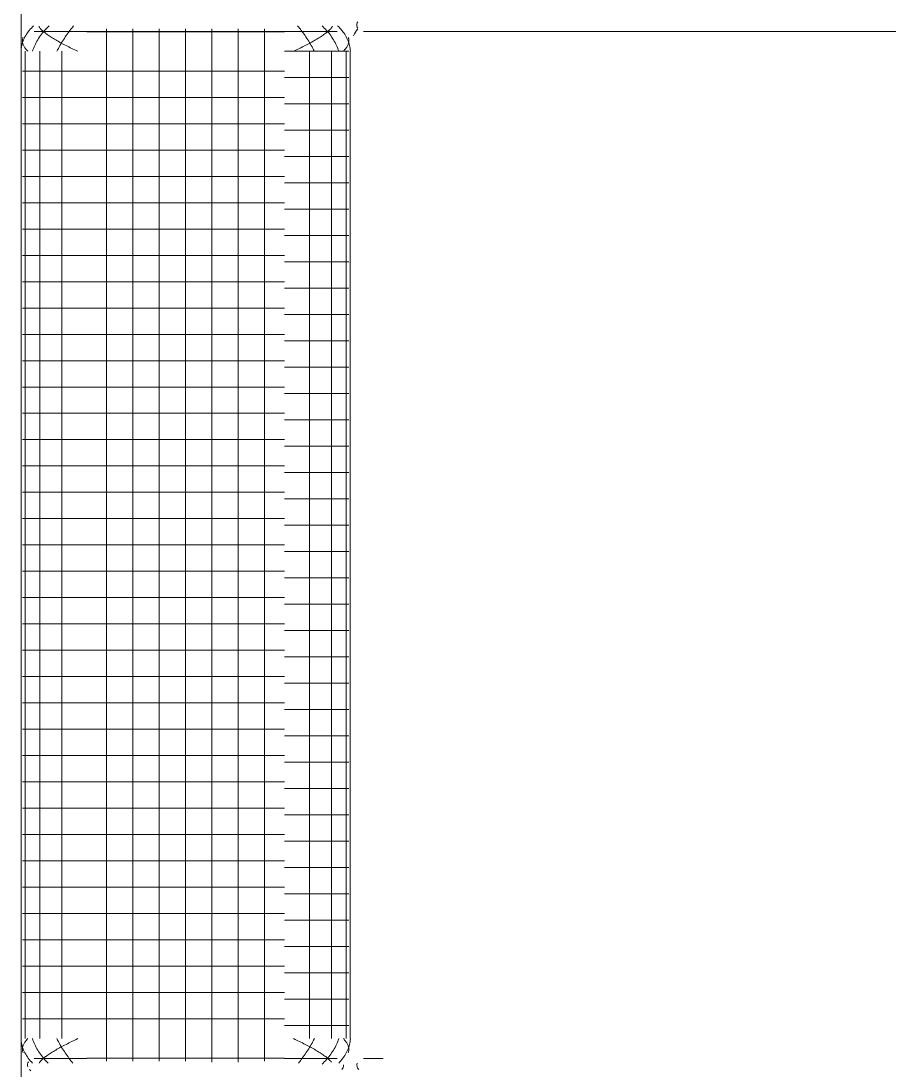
# Model space of a CAD drawing. Header units: millimetres. Extents: x 586.5 to 618.3, y 239.1 to 272.6.
# Drawn here: x 594.072 to 594.731, y 242.511 to 243.308 of the extents above; entities that cross this region are included whole.
import ezdxf

# ---------------------------------------------------------------- set-up
doc = ezdxf.new("R2010")
doc.units = ezdxf.units.MM
doc.header["$LTSCALE"] = 75
doc.layers.add('A Arquitetura LRZ', color=252, linetype='Continuous', lineweight=9)
doc.layers.add('A Mobiliário LRZ', color=253, linetype='Continuous', lineweight=9)

msp = doc.modelspace()

# ---------------------------------------------------------------- linework, layer by layer
at = {"layer": 'A Arquitetura LRZ'}
msp.add_line((594.07154, 240.1799), (594.07154, 249.2604), dxfattribs=at)
at = {"layer": 'A Mobiliário LRZ'}
for p, q in [((594.07575, 243.29832), (594.07641, 243.29931)), ((594.07641, 243.29931), (594.0771, 243.30028)), ((594.0771, 243.30028), (594.07784, 243.30123)), ((594.07784, 243.30123), (594.07861, 243.30215)), ((594.07861, 243.30215), (594.07941, 243.30305)), ((594.07941, 243.30305), (594.08025, 243.30392)), ((594.08025, 243.30392), (594.08112, 243.30476)), ((594.08154, 243.3004), (594.08158, 243.3004)), ((594.08158, 243.3004), (594.08167, 243.3004)), ((594.08167, 243.3004), (594.08183, 243.3004)), ((594.08183, 243.3004), (594.08205, 243.3004)), ((594.08205, 243.3004), (594.08234, 243.3004)), ((594.08234, 243.3004), (594.08269, 243.3004)), ((594.08269, 243.3004), (594.0831, 243.3004)), ((594.0831, 243.3004), (594.08357, 243.3004)), ((594.08357, 243.3004), (594.08411, 243.3004)), ((594.08411, 243.3004), (594.0847, 243.3004)), ((594.0847, 243.3004), (594.08535, 243.3004)), ((594.085, 243.30448), (594.08524, 243.30407)), ((594.08524, 243.30407), (594.08552, 243.30364)), ((594.08535, 243.3004), (594.08606, 243.3004)), ((594.08552, 243.30364), (594.08583, 243.30322)), ((594.08583, 243.30322), (594.08618, 243.30278)), ((594.08606, 243.3004), (594.08683, 243.3004)), ((594.08618, 243.30278), (594.08656, 243.30234)), ((594.08656, 243.30234), (594.08698, 243.30189)), ((594.08683, 243.3004), (594.08765, 243.3004)), ((594.08698, 243.30189), (594.08742, 243.30144)), ((594.08712, 243.29832), (594.08789, 243.29931)), ((594.08742, 243.30144), (594.08791, 243.30098)), ((594.08765, 243.3004), (594.08853, 243.3004)), ((594.08789, 243.29931), (594.08869, 243.30028)), ((594.08791, 243.30098), (594.08842, 243.30051)), ((594.08842, 243.30051), (594.08897, 243.30004)), ((594.08853, 243.3004), (594.08946, 243.3004)), ((594.08869, 243.30028), (594.08951, 243.30123)), ((594.08897, 243.30004), (594.08955, 243.29957)), ((594.08946, 243.3004), (594.09044, 243.3004)), ((594.08951, 243.30123), (594.09035, 243.30215)), ((594.08955, 243.29957), (594.09016, 243.29909)), ((594.09035, 243.30215), (594.0912, 243.30305)), ((594.09044, 243.3004), (594.09147, 243.3004)), ((594.0912, 243.30305), (594.09207, 243.30392)), ((594.09147, 243.3004), (594.09255, 243.3004)), ((594.09207, 243.30392), (594.09296, 243.30476)), ((594.09255, 243.3004), (594.09368, 243.3004)), ((594.09368, 243.3004), (594.09484, 243.3004)), ((594.09484, 243.3004), (594.09606, 243.3004)), ((594.09606, 243.3004), (594.09731, 243.3004)), ((594.09731, 243.3004), (594.0986, 243.3004)), ((594.0986, 243.3004), (594.09993, 243.3004)), ((594.09993, 243.3004), (594.10129, 243.3004)), ((594.10129, 243.3004), (594.10269, 243.3004)), ((594.10269, 243.3004), (594.10412, 243.3004)), ((594.10412, 243.3004), (594.10557, 243.3004)), ((594.10557, 243.3004), (594.10705, 243.3004)), ((594.10657, 243.29832), (594.10728, 243.29931)), ((594.10705, 243.3004), (594.10855, 243.3004)), ((594.10728, 243.29931), (594.10799, 243.30028)), ((594.10799, 243.30028), (594.1087, 243.30123)), ((594.10855, 243.3004), (594.11007, 243.3004)), ((594.1087, 243.30123), (594.10941, 243.30215)), ((594.10941, 243.30215), (594.11011, 243.30305)), ((594.11007, 243.3004), (594.11162, 243.3004)), ((594.11011, 243.30305), (594.11081, 243.30392)), ((594.11081, 243.30392), (594.1115, 243.30476)), ((594.11162, 243.3004), (594.11317, 243.3004)), ((594.11317, 243.3004), (594.11474, 243.3004)), ((594.11474, 243.3004), (594.11633, 243.3004)), ((594.11633, 243.3004), (594.11792, 243.3004)), ((594.11792, 243.3004), (594.11951, 243.3004)), ((594.11951, 243.3004), (594.12111, 243.3004)), ((594.12111, 243.3004), (594.12154, 243.3004)), ((594.12154, 243.3004), (594.27154, 243.3004)), ((594.12154, 243.30028), (594.27154, 243.30028)), ((594.13654, 243.30245), (594.13654, 243.2956)), ((594.15654, 243.30245), (594.15654, 243.2956)), ((594.17654, 243.30245), (594.17654, 243.2956)), ((594.19654, 243.30245), (594.19654, 243.2956)), ((594.21654, 243.30245), (594.21654, 243.2956)), ((594.23654, 243.30245), (594.23654, 243.2956)), ((594.25654, 243.30245), (594.25654, 243.2956)), ((594.27154, 243.3004), (594.27314, 243.3004)), ((594.27314, 243.3004), (594.27474, 243.3004)), ((594.27474, 243.3004), (594.27633, 243.3004)), ((594.27633, 243.3004), (594.27792, 243.3004)), ((594.27792, 243.3004), (594.27949, 243.3004)), ((594.27949, 243.3004), (594.28105, 243.3004)), ((594.28105, 243.3004), (594.2826, 243.3004)), ((594.28158, 243.30476), (594.28227, 243.30392)), ((594.28227, 243.30392), (594.28297, 243.30305)), ((594.2826, 243.3004), (594.28413, 243.3004)), ((594.28297, 243.30305), (594.28368, 243.30215)), ((594.28368, 243.30215), (594.28439, 243.30123)), ((594.28413, 243.3004), (594.28563, 243.3004)), ((594.28439, 243.30123), (594.2851, 243.30028)), ((594.2851, 243.30028), (594.28581, 243.29931)), ((594.28563, 243.3004), (594.28712, 243.3004)), ((594.28581, 243.29931), (594.28652, 243.29832)), ((594.28712, 243.3004), (594.28858, 243.3004)), ((594.28858, 243.3004), (594.29001, 243.3004)), ((594.29001, 243.3004), (594.29142, 243.3004)), ((594.29142, 243.3004), (594.29279, 243.3004)), ((594.29279, 243.3004), (594.29413, 243.3004)), ((594.29413, 243.3004), (594.29543, 243.3004)), ((594.29543, 243.3004), (594.2967, 243.3004)), ((594.2967, 243.3004), (594.29792, 243.3004)), ((594.29792, 243.3004), (594.2991, 243.3004)), ((594.2991, 243.3004), (594.30024, 243.3004)), ((594.30013, 243.30476), (594.30101, 243.30392)), ((594.30024, 243.3004), (594.30133, 243.3004)), ((594.30101, 243.30392), (594.30189, 243.30305)), ((594.30133, 243.3004), (594.30237, 243.3004)), ((594.30189, 243.30305), (594.30274, 243.30215)), ((594.30237, 243.3004), (594.30337, 243.3004)), ((594.30274, 243.30215), (594.30358, 243.30123)), ((594.30354, 243.29957), (594.30293, 243.29909)), ((594.30337, 243.3004), (594.30431, 243.3004)), ((594.30412, 243.30004), (594.30354, 243.29957)), ((594.30358, 243.30123), (594.3044, 243.30028)), ((594.30467, 243.30051), (594.30412, 243.30004)), ((594.30431, 243.3004), (594.3052, 243.3004)), ((594.3044, 243.30028), (594.30519, 243.29931)), ((594.30518, 243.30098), (594.30467, 243.30051)), ((594.30566, 243.30144), (594.30518, 243.30098)), ((594.30519, 243.29931), (594.30597, 243.29832)), ((594.3052, 243.3004), (594.30604, 243.3004)), ((594.30611, 243.30189), (594.30566, 243.30144)), ((594.30604, 243.3004), (594.30682, 243.3004)), ((594.30652, 243.30234), (594.30611, 243.30189)), ((594.30691, 243.30278), (594.30652, 243.30234)), ((594.30682, 243.3004), (594.30755, 243.3004)), ((594.30725, 243.30322), (594.30691, 243.30278)), ((594.30757, 243.30364), (594.30725, 243.30322)), ((594.30755, 243.3004), (594.30822, 243.3004)), ((594.30784, 243.30407), (594.30757, 243.30364)), ((594.30809, 243.30448), (594.30784, 243.30407)), ((594.30822, 243.3004), (594.30883, 243.3004)), ((594.30883, 243.3004), (594.30937, 243.3004)), ((594.30937, 243.3004), (594.30986, 243.3004)), ((594.30986, 243.3004), (594.31029, 243.3004)), ((594.31029, 243.3004), (594.31066, 243.3004)), ((594.31066, 243.3004), (594.31096, 243.3004)), ((594.31096, 243.3004), (594.3112, 243.3004)), ((594.3112, 243.3004), (594.31138, 243.3004)), ((594.31138, 243.3004), (594.31149, 243.3004)), ((594.31149, 243.3004), (594.31154, 243.3004)), ((594.31154, 243.3004), (594.31154, 243.3004)), ((594.31197, 243.30476), (594.31284, 243.30392)), ((594.31284, 243.30392), (594.31367, 243.30305)), ((594.31367, 243.30305), (594.31448, 243.30215)), ((594.31448, 243.30215), (594.31525, 243.30123)), ((594.31525, 243.30123), (594.31598, 243.30028)), ((594.31598, 243.30028), (594.31668, 243.29931)), ((594.31668, 243.29931), (594.31734, 243.29832)), ((594.33156, 243.3004), (594.33159, 243.3004)), ((594.33159, 243.3004), (594.33165, 243.3004)), ((594.33165, 243.3004), (594.33174, 243.3004)), ((594.33174, 243.3004), (594.33184, 243.3004)), ((594.33184, 243.3004), (594.33197, 243.3004)), ((594.33197, 243.3004), (594.33213, 243.3004)), ((594.33213, 243.3004), (594.3323, 243.3004)), ((594.3323, 243.3004), (594.3325, 243.3004)), ((594.3325, 243.3004), (594.33273, 243.3004)), ((594.33273, 243.3004), (594.33297, 243.3004)), ((594.33297, 243.3004), (594.33324, 243.3004)), ((594.33324, 243.3004), (594.33353, 243.3004)), ((594.33353, 243.3004), (594.33383, 243.3004)), ((594.33383, 243.3004), (594.33416, 243.3004)), ((594.33416, 243.3004), (594.33451, 243.3004)), ((594.33451, 243.3004), (594.33488, 243.3004)), ((594.33488, 243.3004), (594.33527, 243.3004)), ((594.33527, 243.3004), (594.33567, 243.3004)), ((594.33567, 243.3004), (594.33609, 243.3004)), ((594.33609, 243.3004), (594.33653, 243.3004)), ((594.33653, 243.3004), (594.33699, 243.3004)), ((594.33699, 243.3004), (594.33746, 243.3004)), ((594.33746, 243.3004), (594.33794, 243.3004)), ((594.33794, 243.3004), (594.33844, 243.3004)), ((594.33844, 243.3004), (594.33895, 243.3004)), ((594.33895, 243.3004), (594.33947, 243.3004)), ((594.33947, 243.3004), (594.34001, 243.3004)), ((594.34001, 243.3004), (594.34055, 243.3004)), ((594.34055, 243.3004), (594.34111, 243.3004)), ((594.34111, 243.3004), (594.34167, 243.3004)), ((594.34167, 243.3004), (594.34224, 243.3004)), ((594.34224, 243.3004), (594.34282, 243.3004)), ((594.34282, 243.3004), (594.3434, 243.3004)), ((594.3434, 243.3004), (594.34399, 243.3004)), ((594.34399, 243.3004), (594.34459, 243.3004)), ((594.34459, 243.3004), (594.34518, 243.3004)), ((594.34518, 243.3004), (594.34578, 243.3004)), ((594.34578, 243.3004), (594.34638, 243.3004)), ((594.34638, 243.3004), (594.34654, 243.3004)), ((594.34654, 243.3004), (594.94154, 243.3004)), ((594.07236, 243.29095), (594.07271, 243.29204)), ((594.07264, 243.29424), (594.07261, 243.29374)), ((594.07261, 243.29374), (594.07262, 243.29323)), ((594.07262, 243.29323), (594.07266, 243.29272)), ((594.0727, 243.29475), (594.07264, 243.29424)), ((594.07266, 243.29272), (594.07274, 243.29221)), ((594.07279, 243.29524), (594.0727, 243.29475)), ((594.07271, 243.29204), (594.0731, 243.29312)), ((594.07274, 243.29221), (594.07285, 243.29169)), ((594.07292, 243.29574), (594.07279, 243.29524)), ((594.07285, 243.29169), (594.07299, 243.29118)), ((594.07308, 243.29623), (594.07292, 243.29574)), ((594.0731, 243.29312), (594.07354, 243.29419)), ((594.07354, 243.29419), (594.07403, 243.29525)), ((594.07403, 243.29525), (594.07456, 243.29629)), ((594.07456, 243.29629), (594.07513, 243.29732)), ((594.07513, 243.29732), (594.07575, 243.29832)), ((594.08248, 243.29095), (594.08305, 243.29204)), ((594.08305, 243.29204), (594.08365, 243.29312)), ((594.08365, 243.29312), (594.08428, 243.29419)), ((594.08428, 243.29419), (594.08495, 243.29525)), ((594.08495, 243.29525), (594.08564, 243.29629)), ((594.08564, 243.29629), (594.08637, 243.29732)), ((594.08637, 243.29732), (594.08712, 243.29832)), ((594.09016, 243.29909), (594.0908, 243.2986)), ((594.0908, 243.2986), (594.09147, 243.29811)), ((594.09147, 243.29811), (594.09217, 243.29762)), ((594.09217, 243.29762), (594.0929, 243.29712)), ((594.0929, 243.29712), (594.09366, 243.29662)), ((594.09366, 243.29662), (594.09445, 243.29611)), ((594.09445, 243.29611), (594.09527, 243.2956)), ((594.09527, 243.2956), (594.09611, 243.29508)), ((594.09611, 243.29508), (594.09697, 243.29456)), ((594.09697, 243.29456), (594.09787, 243.29404)), ((594.09787, 243.29404), (594.09878, 243.29352)), ((594.09878, 243.29352), (594.09972, 243.29299)), ((594.09972, 243.29299), (594.10068, 243.29246)), ((594.10068, 243.29246), (594.10165, 243.29193)), ((594.10165, 243.29193), (594.10265, 243.29139)), ((594.10177, 243.29095), (594.10242, 243.29204)), ((594.10242, 243.29204), (594.10309, 243.29312)), ((594.10265, 243.29139), (594.10367, 243.29085)), ((594.10309, 243.29312), (594.10377, 243.29419)), ((594.10377, 243.29419), (594.10446, 243.29525)), ((594.10446, 243.29525), (594.10516, 243.29629)), ((594.10516, 243.29629), (594.10586, 243.29732)), ((594.10586, 243.29732), (594.10657, 243.29832)), ((594.13654, 243.2956), (594.13654, 243.2854)), ((594.15654, 243.2956), (594.15654, 243.2854)), ((594.17654, 243.2956), (594.17654, 243.2854)), ((594.19654, 243.2956), (594.19654, 243.2854)), ((594.21654, 243.2956), (594.21654, 243.2854)), ((594.23654, 243.2956), (594.23654, 243.2854)), ((594.25654, 243.2956), (594.25654, 243.2854)), ((594.28652, 243.29832), (594.28723, 243.29732)), ((594.28723, 243.29732), (594.28793, 243.29629)), ((594.28793, 243.29629), (594.28863, 243.29525)), ((594.28863, 243.29525), (594.28932, 243.29419)), ((594.28932, 243.29419), (594.29, 243.29312)), ((594.29043, 243.29139), (594.28942, 243.29085)), ((594.29, 243.29312), (594.29066, 243.29204)), ((594.29143, 243.29193), (594.29043, 243.29139)), ((594.29066, 243.29204), (594.29132, 243.29095)), ((594.29241, 243.29246), (594.29143, 243.29193)), ((594.29337, 243.29299), (594.29241, 243.29246)), ((594.29431, 243.29352), (594.29337, 243.29299)), ((594.29522, 243.29404), (594.29431, 243.29352)), ((594.29611, 243.29456), (594.29522, 243.29404)), ((594.29698, 243.29508), (594.29611, 243.29456)), ((594.29782, 243.2956), (594.29698, 243.29508)), ((594.29863, 243.29611), (594.29782, 243.2956)), ((594.29942, 243.29662), (594.29863, 243.29611)), ((594.30018, 243.29712), (594.29942, 243.29662)), ((594.30091, 243.29762), (594.30018, 243.29712)), ((594.30162, 243.29811), (594.30091, 243.29762)), ((594.30229, 243.2986), (594.30162, 243.29811)), ((594.30293, 243.29909), (594.30229, 243.2986)), ((594.30597, 243.29832), (594.30672, 243.29732)), ((594.30672, 243.29732), (594.30744, 243.29629)), ((594.30744, 243.29629), (594.30814, 243.29525)), ((594.30814, 243.29525), (594.3088, 243.29419)), ((594.3088, 243.29419), (594.30944, 243.29312)), ((594.30944, 243.29312), (594.31004, 243.29204)), ((594.31004, 243.29204), (594.31061, 243.29095)), ((594.31734, 243.29832), (594.31795, 243.29732)), ((594.31795, 243.29732), (594.31853, 243.29629)), ((594.31853, 243.29629), (594.31906, 243.29525)), ((594.31906, 243.29525), (594.31954, 243.29419)), ((594.31954, 243.29419), (594.31998, 243.29312)), ((594.31998, 243.29312), (594.32038, 243.29204)), ((594.32001, 243.29623), (594.32017, 243.29574)), ((594.32024, 243.29169), (594.3201, 243.29118)), ((594.32017, 243.29574), (594.32029, 243.29524)), ((594.32035, 243.29221), (594.32024, 243.29169)), ((594.32029, 243.29524), (594.32039, 243.29475)), ((594.32042, 243.29272), (594.32035, 243.29221)), ((594.32038, 243.29204), (594.32073, 243.29095)), ((594.32039, 243.29475), (594.32045, 243.29424)), ((594.32047, 243.29323), (594.32042, 243.29272)), ((594.32045, 243.29424), (594.32047, 243.29374)), ((594.32047, 243.29374), (594.32047, 243.29323)), ((594.07161, 243.28763), (594.07181, 243.28874)), ((594.07181, 243.28874), (594.07206, 243.28985)), ((594.07206, 243.28985), (594.07236, 243.29095)), ((594.07299, 243.29118), (594.07316, 243.29066)), ((594.07316, 243.29066), (594.07337, 243.29014)), ((594.07337, 243.29014), (594.07361, 243.28962)), ((594.07361, 243.28962), (594.07389, 243.28909)), ((594.07389, 243.28909), (594.0742, 243.28857)), ((594.0742, 243.28857), (594.07454, 243.28804)), ((594.07454, 243.28804), (594.07491, 243.28752)), ((594.07467, 242.5354), (594.07467, 243.2854)), ((594.07491, 243.28752), (594.07532, 243.28699)), ((594.07532, 243.28699), (594.07575, 243.28646)), ((594.07575, 243.28646), (594.07622, 243.28593)), ((594.07622, 243.28593), (594.07672, 243.2854)), ((594.0802, 243.2854), (594.08058, 243.28652)), ((594.08058, 243.28652), (594.081, 243.28763)), ((594.081, 243.28763), (594.08145, 243.28874)), ((594.08145, 243.28874), (594.08195, 243.28985)), ((594.08195, 243.28985), (594.08248, 243.29095)), ((594.08578, 242.5354), (594.08578, 243.2854)), ((594.09875, 243.2854), (594.09931, 243.28652)), ((594.09931, 243.28652), (594.0999, 243.28763)), ((594.0999, 243.28763), (594.10051, 243.28874)), ((594.10051, 243.28874), (594.10113, 243.28985)), ((594.10113, 243.28985), (594.10177, 243.29095)), ((594.10253, 242.5354), (594.10253, 243.2854)), ((594.10367, 243.29085), (594.1047, 243.29031)), ((594.1047, 243.29031), (594.10575, 243.28977)), ((594.10575, 243.28977), (594.10682, 243.28923)), ((594.10682, 243.28923), (594.1079, 243.28869)), ((594.1079, 243.28869), (594.10899, 243.28814)), ((594.10899, 243.28814), (594.11009, 243.28759)), ((594.11009, 243.28759), (594.1112, 243.28705)), ((594.1112, 243.28705), (594.11233, 243.2865)), ((594.11233, 243.2865), (594.11346, 243.28595)), ((594.11346, 243.28595), (594.11459, 243.2854)), ((594.13654, 242.5354), (594.13654, 243.2854)), ((594.15654, 242.5354), (594.15654, 243.2854)), ((594.17654, 242.5354), (594.17654, 243.2854)), ((594.19654, 242.5354), (594.19654, 243.2854)), ((594.21654, 242.5354), (594.21654, 243.2854)), ((594.23654, 242.5354), (594.23654, 243.2854)), ((594.25654, 242.5354), (594.25654, 243.2854)), ((594.28464, 243.2854), (594.27154, 243.2854)), ((594.27963, 243.28595), (594.2785, 243.2854)), ((594.28076, 243.2865), (594.27963, 243.28595)), ((594.28188, 243.28705), (594.28076, 243.2865)), ((594.283, 243.28759), (594.28188, 243.28705)), ((594.2841, 243.28814), (594.283, 243.28759)), ((594.28519, 243.28869), (594.2841, 243.28814)), ((594.29683, 243.2854), (594.28464, 243.2854)), ((594.28627, 243.28923), (594.28519, 243.28869)), ((594.28733, 243.28977), (594.28627, 243.28923)), ((594.28838, 243.29031), (594.28733, 243.28977)), ((594.28942, 243.29085), (594.28838, 243.29031)), ((594.29056, 243.2854), (594.29056, 242.5354)), ((594.29132, 243.29095), (594.29196, 243.28985)), ((594.29196, 243.28985), (594.29258, 243.28874)), ((594.29258, 243.28874), (594.29319, 243.28763)), ((594.29319, 243.28763), (594.29377, 243.28652)), ((594.29377, 243.28652), (594.29434, 243.2854)), ((594.30731, 243.2854), (594.29683, 243.2854)), ((594.30731, 243.2854), (594.30731, 242.5354)), ((594.31535, 243.2854), (594.30731, 243.2854)), ((594.31061, 243.29095), (594.31114, 243.28985)), ((594.31114, 243.28985), (594.31163, 243.28874)), ((594.31163, 243.28874), (594.31209, 243.28763)), ((594.31209, 243.28763), (594.31251, 243.28652)), ((594.31251, 243.28652), (594.31289, 243.2854)), ((594.3204, 243.2854), (594.31535, 243.2854)), ((594.31687, 243.28593), (594.31637, 243.2854)), ((594.31733, 243.28646), (594.31687, 243.28593)), ((594.31777, 243.28699), (594.31733, 243.28646)), ((594.31818, 243.28752), (594.31777, 243.28699)), ((594.31855, 243.28804), (594.31818, 243.28752)), ((594.31842, 243.2854), (594.31842, 242.5354)), ((594.31889, 243.28857), (594.31855, 243.28804)), ((594.3192, 243.28909), (594.31889, 243.28857)), ((594.31947, 243.28962), (594.3192, 243.28909)), ((594.31972, 243.29014), (594.31947, 243.28962)), ((594.31992, 243.29066), (594.31972, 243.29014)), ((594.3201, 243.29118), (594.31992, 243.29066)), ((594.32073, 243.29095), (594.32103, 243.28985)), ((594.32103, 243.28985), (594.32128, 243.28874)), ((594.32128, 243.28874), (594.32148, 243.28763)), ((594.32148, 243.28763), (594.32163, 243.28652)), ((594.32154, 242.5354), (594.32154, 243.2854)), ((594.32163, 243.28652), (594.32173, 243.2854)), ((594.07268, 243.2704), (594.07774, 243.2704)), ((594.07774, 243.2704), (594.08578, 243.2704)), ((594.08578, 243.2704), (594.09625, 243.2704)), ((594.09625, 243.2704), (594.10845, 243.2704)), ((594.10845, 243.2704), (594.12154, 243.2704)), ((594.12154, 243.2704), (594.27154, 243.2704)), ((594.28464, 243.2654), (594.27154, 243.2654)), ((594.29683, 243.2654), (594.28464, 243.2654)), ((594.30731, 243.2654), (594.29683, 243.2654)), ((594.31535, 243.2654), (594.30731, 243.2654)), ((594.3204, 243.2654), (594.31535, 243.2654)), ((594.07268, 243.2504), (594.07774, 243.2504)), ((594.07774, 243.2504), (594.08578, 243.2504)), ((594.08578, 243.2504), (594.09625, 243.2504)), ((594.09625, 243.2504), (594.10845, 243.2504)), ((594.10845, 243.2504), (594.12154, 243.2504)), ((594.12154, 243.2504), (594.27154, 243.2504)), ((594.28464, 243.2454), (594.27154, 243.2454)), ((594.29683, 243.2454), (594.28464, 243.2454)), ((594.30731, 243.2454), (594.29683, 243.2454)), ((594.31535, 243.2454), (594.30731, 243.2454)), ((594.3204, 243.2454), (594.31535, 243.2454)), ((594.07268, 243.2304), (594.07774, 243.2304)), ((594.07774, 243.2304), (594.08578, 243.2304)), ((594.08578, 243.2304), (594.09625, 243.2304)), ((594.09625, 243.2304), (594.10845, 243.2304)), ((594.10845, 243.2304), (594.12154, 243.2304)), ((594.12154, 243.2304), (594.27154, 243.2304)), ((594.28464, 243.2254), (594.27154, 243.2254)), ((594.29683, 243.2254), (594.28464, 243.2254)), ((594.30731, 243.2254), (594.29683, 243.2254)), ((594.31535, 243.2254), (594.30731, 243.2254)), ((594.3204, 243.2254), (594.31535, 243.2254)), ((594.07268, 243.2104), (594.07774, 243.2104)), ((594.07774, 243.2104), (594.08578, 243.2104)), ((594.08578, 243.2104), (594.09625, 243.2104)), ((594.09625, 243.2104), (594.10845, 243.2104)), ((594.10845, 243.2104), (594.12154, 243.2104)), ((594.12154, 243.2104), (594.27154, 243.2104)), ((594.28464, 243.2054), (594.27154, 243.2054)), ((594.29683, 243.2054), (594.28464, 243.2054)), ((594.30731, 243.2054), (594.29683, 243.2054)), ((594.31535, 243.2054), (594.30731, 243.2054)), ((594.3204, 243.2054), (594.31535, 243.2054)), ((594.07268, 243.1904), (594.07774, 243.1904)), ((594.07774, 243.1904), (594.08578, 243.1904)), ((594.08578, 243.1904), (594.09625, 243.1904)), ((594.09625, 243.1904), (594.10845, 243.1904)), ((594.10845, 243.1904), (594.12154, 243.1904)), ((594.12154, 243.1904), (594.27154, 243.1904)), ((594.28464, 243.1854), (594.27154, 243.1854)), ((594.29683, 243.1854), (594.28464, 243.1854)), ((594.30731, 243.1854), (594.29683, 243.1854)), ((594.31535, 243.1854), (594.30731, 243.1854)), ((594.3204, 243.1854), (594.31535, 243.1854)), ((594.07268, 243.1704), (594.07774, 243.1704)), ((594.07774, 243.1704), (594.08578, 243.1704)), ((594.08578, 243.1704), (594.09625, 243.1704)), ((594.09625, 243.1704), (594.10845, 243.1704)), ((594.10845, 243.1704), (594.12154, 243.1704)), ((594.12154, 243.1704), (594.27154, 243.1704)), ((594.28464, 243.1654), (594.27154, 243.1654)), ((594.29683, 243.1654), (594.28464, 243.1654)), ((594.30731, 243.1654), (594.29683, 243.1654)), ((594.31535, 243.1654), (594.30731, 243.1654)), ((594.3204, 243.1654), (594.31535, 243.1654)), ((594.07268, 243.1504), (594.07774, 243.1504)), ((594.07774, 243.1504), (594.08578, 243.1504)), ((594.08578, 243.1504), (594.09625, 243.1504)), ((594.09625, 243.1504), (594.10845, 243.1504)), ((594.10845, 243.1504), (594.12154, 243.1504)), ((594.12154, 243.1504), (594.27154, 243.1504)), ((594.28464, 243.1454), (594.27154, 243.1454)), ((594.29683, 243.1454), (594.28464, 243.1454)), ((594.30731, 243.1454), (594.29683, 243.1454)), ((594.31535, 243.1454), (594.30731, 243.1454)), ((594.3204, 243.1454), (594.31535, 243.1454)), ((594.07268, 243.1304), (594.07774, 243.1304)), ((594.07774, 243.1304), (594.08578, 243.1304)), ((594.08578, 243.1304), (594.09625, 243.1304)), ((594.09625, 243.1304), (594.10845, 243.1304)), ((594.10845, 243.1304), (594.12154, 243.1304)), ((594.12154, 243.1304), (594.27154, 243.1304)), ((594.28464, 243.1254), (594.27154, 243.1254)), ((594.29683, 243.1254), (594.28464, 243.1254)), ((594.30731, 243.1254), (594.29683, 243.1254)), ((594.31535, 243.1254), (594.30731, 243.1254)), ((594.3204, 243.1254), (594.31535, 243.1254)), ((594.07268, 243.1104), (594.07774, 243.1104)), ((594.07774, 243.1104), (594.08578, 243.1104)), ((594.08578, 243.1104), (594.09625, 243.1104)), ((594.09625, 243.1104), (594.10845, 243.1104)), ((594.10845, 243.1104), (594.12154, 243.1104)), ((594.12154, 243.1104), (594.27154, 243.1104)), ((594.28464, 243.1054), (594.27154, 243.1054)), ((594.29683, 243.1054), (594.28464, 243.1054)), ((594.30731, 243.1054), (594.29683, 243.1054)), ((594.31535, 243.1054), (594.30731, 243.1054)), ((594.3204, 243.1054), (594.31535, 243.1054)), ((594.07268, 243.0904), (594.07774, 243.0904)), ((594.07774, 243.0904), (594.08578, 243.0904)), ((594.08578, 243.0904), (594.09625, 243.0904)), ((594.09625, 243.0904), (594.10845, 243.0904)), ((594.10845, 243.0904), (594.12154, 243.0904)), ((594.12154, 243.0904), (594.27154, 243.0904)), ((594.28464, 243.0854), (594.27154, 243.0854)), ((594.29683, 243.0854), (594.28464, 243.0854)), ((594.30731, 243.0854), (594.29683, 243.0854)), ((594.31535, 243.0854), (594.30731, 243.0854)), ((594.3204, 243.0854), (594.31535, 243.0854)), ((594.07268, 243.0704), (594.07774, 243.0704)), ((594.07774, 243.0704), (594.08578, 243.0704)), ((594.08578, 243.0704), (594.09625, 243.0704)), ((594.09625, 243.0704), (594.10845, 243.0704)), ((594.10845, 243.0704), (594.12154, 243.0704)), ((594.12154, 243.0704), (594.27154, 243.0704)), ((594.28464, 243.0654), (594.27154, 243.0654)), ((594.29683, 243.0654), (594.28464, 243.0654)), ((594.30731, 243.0654), (594.29683, 243.0654)), ((594.31535, 243.0654), (594.30731, 243.0654)), ((594.3204, 243.0654), (594.31535, 243.0654)), ((594.07268, 243.0504), (594.07774, 243.0504)), ((594.07774, 243.0504), (594.08578, 243.0504)), ((594.08578, 243.0504), (594.09625, 243.0504)), ((594.09625, 243.0504), (594.10845, 243.0504)), ((594.10845, 243.0504), (594.12154, 243.0504)), ((594.12154, 243.0504), (594.27154, 243.0504)), ((594.28464, 243.0454), (594.27154, 243.0454)), ((594.29683, 243.0454), (594.28464, 243.0454)), ((594.30731, 243.0454), (594.29683, 243.0454)), ((594.31535, 243.0454), (594.30731, 243.0454)), ((594.3204, 243.0454), (594.31535, 243.0454)), ((594.07268, 243.0304), (594.07774, 243.0304)), ((594.07774, 243.0304), (594.08578, 243.0304)), ((594.08578, 243.0304), (594.09625, 243.0304)), ((594.09625, 243.0304), (594.10845, 243.0304)), ((594.10845, 243.0304), (594.12154, 243.0304)), ((594.12154, 243.0304), (594.27154, 243.0304)), ((594.28464, 243.0254), (594.27154, 243.0254)), ((594.29683, 243.0254), (594.28464, 243.0254)), ((594.30731, 243.0254), (594.29683, 243.0254)), ((594.31535, 243.0254), (594.30731, 243.0254)), ((594.3204, 243.0254), (594.31535, 243.0254)), ((594.07268, 243.0104), (594.07774, 243.0104)), ((594.07774, 243.0104), (594.08578, 243.0104)), ((594.08578, 243.0104), (594.09625, 243.0104)), ((594.09625, 243.0104), (594.10845, 243.0104)), ((594.10845, 243.0104), (594.12154, 243.0104)), ((594.12154, 243.0104), (594.27154, 243.0104)), ((594.28464, 243.0054), (594.27154, 243.0054)), ((594.29683, 243.0054), (594.28464, 243.0054)), ((594.30731, 243.0054), (594.29683, 243.0054)), ((594.31535, 243.0054), (594.30731, 243.0054)), ((594.3204, 243.0054), (594.31535, 243.0054)), ((594.07268, 242.9904), (594.07774, 242.9904)), ((594.07774, 242.9904), (594.08578, 242.9904)), ((594.08578, 242.9904), (594.09625, 242.9904)), ((594.09625, 242.9904), (594.10845, 242.9904)), ((594.10845, 242.9904), (594.12154, 242.9904)), ((594.12154, 242.9904), (594.27154, 242.9904)), ((594.28464, 242.9854), (594.27154, 242.9854)), ((594.29683, 242.9854), (594.28464, 242.9854)), ((594.30731, 242.9854), (594.29683, 242.9854)), ((594.31535, 242.9854), (594.30731, 242.9854)), ((594.3204, 242.9854), (594.31535, 242.9854)), ((594.07268, 242.9704), (594.07774, 242.9704)), ((594.07774, 242.9704), (594.08578, 242.9704)), ((594.08578, 242.9704), (594.09625, 242.9704)), ((594.09625, 242.9704), (594.10845, 242.9704)), ((594.10845, 242.9704), (594.12154, 242.9704)), ((594.12154, 242.9704), (594.27154, 242.9704)), ((594.28464, 242.9654), (594.27154, 242.9654)), ((594.29683, 242.9654), (594.28464, 242.9654)), ((594.30731, 242.9654), (594.29683, 242.9654)), ((594.31535, 242.9654), (594.30731, 242.9654)), ((594.3204, 242.9654), (594.31535, 242.9654)), ((594.07268, 242.9504), (594.07774, 242.9504)), ((594.07774, 242.9504), (594.08578, 242.9504)), ((594.08578, 242.9504), (594.09625, 242.9504)), ((594.09625, 242.9504), (594.10845, 242.9504)), ((594.10845, 242.9504), (594.12154, 242.9504)), ((594.12154, 242.9504), (594.27154, 242.9504)), ((594.28464, 242.9454), (594.27154, 242.9454)), ((594.29683, 242.9454), (594.28464, 242.9454)), ((594.30731, 242.9454), (594.29683, 242.9454)), ((594.31535, 242.9454), (594.30731, 242.9454)), ((594.3204, 242.9454), (594.31535, 242.9454)), ((594.07268, 242.9304), (594.07774, 242.9304)), ((594.07774, 242.9304), (594.08578, 242.9304)), ((594.08578, 242.9304), (594.09625, 242.9304)), ((594.09625, 242.9304), (594.10845, 242.9304)), ((594.10845, 242.9304), (594.12154, 242.9304)), ((594.12154, 242.9304), (594.27154, 242.9304)), ((594.28464, 242.9254), (594.27154, 242.9254)), ((594.29683, 242.9254), (594.28464, 242.9254)), ((594.30731, 242.9254), (594.29683, 242.9254)), ((594.31535, 242.9254), (594.30731, 242.9254)), ((594.3204, 242.9254), (594.31535, 242.9254)), ((594.07268, 242.9104), (594.07774, 242.9104)), ((594.07774, 242.9104), (594.08578, 242.9104)), ((594.08578, 242.9104), (594.09625, 242.9104)), ((594.09625, 242.9104), (594.10845, 242.9104)), ((594.10845, 242.9104), (594.12154, 242.9104)), ((594.12154, 242.9104), (594.27154, 242.9104)), ((594.28464, 242.9054), (594.27154, 242.9054)), ((594.29683, 242.9054), (594.28464, 242.9054)), ((594.30731, 242.9054), (594.29683, 242.9054)), ((594.31535, 242.9054), (594.30731, 242.9054)), ((594.3204, 242.9054), (594.31535, 242.9054)), ((594.07268, 242.8904), (594.07774, 242.8904)), ((594.07774, 242.8904), (594.08578, 242.8904)), ((594.08578, 242.8904), (594.09625, 242.8904)), ((594.09625, 242.8904), (594.10845, 242.8904)), ((594.10845, 242.8904), (594.12154, 242.8904)), ((594.12154, 242.8904), (594.27154, 242.8904)), ((594.28464, 242.8854), (594.27154, 242.8854)), ((594.29683, 242.8854), (594.28464, 242.8854)), ((594.30731, 242.8854), (594.29683, 242.8854)), ((594.31535, 242.8854), (594.30731, 242.8854)), ((594.3204, 242.8854), (594.31535, 242.8854)), ((594.07268, 242.8704), (594.07774, 242.8704)), ((594.07774, 242.8704), (594.08578, 242.8704)), ((594.08578, 242.8704), (594.09625, 242.8704)), ((594.09625, 242.8704), (594.10845, 242.8704)), ((594.10845, 242.8704), (594.12154, 242.8704)), ((594.12154, 242.8704), (594.27154, 242.8704)), ((594.28464, 242.8654), (594.27154, 242.8654)), ((594.29683, 242.8654), (594.28464, 242.8654)), ((594.30731, 242.8654), (594.29683, 242.8654)), ((594.31535, 242.8654), (594.30731, 242.8654)), ((594.3204, 242.8654), (594.31535, 242.8654)), ((594.07268, 242.8504), (594.07774, 242.8504)), ((594.07774, 242.8504), (594.08578, 242.8504)), ((594.08578, 242.8504), (594.09625, 242.8504)), ((594.09625, 242.8504), (594.10845, 242.8504)), ((594.10845, 242.8504), (594.12154, 242.8504)), ((594.12154, 242.8504), (594.27154, 242.8504)), ((594.28464, 242.8454), (594.27154, 242.8454)), ((594.29683, 242.8454), (594.28464, 242.8454)), ((594.30731, 242.8454), (594.29683, 242.8454)), ((594.31535, 242.8454), (594.30731, 242.8454)), ((594.3204, 242.8454), (594.31535, 242.8454)), ((594.07268, 242.8304), (594.07774, 242.8304)), ((594.07774, 242.8304), (594.08578, 242.8304)), ((594.08578, 242.8304), (594.09625, 242.8304)), ((594.09625, 242.8304), (594.10845, 242.8304)), ((594.10845, 242.8304), (594.12154, 242.8304)), ((594.12154, 242.8304), (594.27154, 242.8304)), ((594.28464, 242.8254), (594.27154, 242.8254)), ((594.29683, 242.8254), (594.28464, 242.8254)), ((594.30731, 242.8254), (594.29683, 242.8254)), ((594.31535, 242.8254), (594.30731, 242.8254)), ((594.3204, 242.8254), (594.31535, 242.8254)), ((594.07268, 242.8104), (594.07774, 242.8104)), ((594.07774, 242.8104), (594.08578, 242.8104)), ((594.08578, 242.8104), (594.09625, 242.8104)), ((594.09625, 242.8104), (594.10845, 242.8104)), ((594.10845, 242.8104), (594.12154, 242.8104)), ((594.12154, 242.8104), (594.27154, 242.8104)), ((594.28464, 242.8054), (594.27154, 242.8054)), ((594.29683, 242.8054), (594.28464, 242.8054)), ((594.30731, 242.8054), (594.29683, 242.8054)), ((594.31535, 242.8054), (594.30731, 242.8054)), ((594.3204, 242.8054), (594.31535, 242.8054)), ((594.07268, 242.7904), (594.07774, 242.7904)), ((594.07774, 242.7904), (594.08578, 242.7904)), ((594.08578, 242.7904), (594.09625, 242.7904)), ((594.09625, 242.7904), (594.10845, 242.7904)), ((594.10845, 242.7904), (594.12154, 242.7904)), ((594.12154, 242.7904), (594.27154, 242.7904)), ((594.28464, 242.7854), (594.27154, 242.7854)), ((594.29683, 242.7854), (594.28464, 242.7854)), ((594.30731, 242.7854), (594.29683, 242.7854)), ((594.31535, 242.7854), (594.30731, 242.7854)), ((594.3204, 242.7854), (594.31535, 242.7854)), ((594.07268, 242.7704), (594.07774, 242.7704)), ((594.07774, 242.7704), (594.08578, 242.7704)), ((594.08578, 242.7704), (594.09625, 242.7704)), ((594.09625, 242.7704), (594.10845, 242.7704)), ((594.10845, 242.7704), (594.12154, 242.7704)), ((594.12154, 242.7704), (594.27154, 242.7704)), ((594.28464, 242.7654), (594.27154, 242.7654)), ((594.29683, 242.7654), (594.28464, 242.7654)), ((594.30731, 242.7654), (594.29683, 242.7654)), ((594.31535, 242.7654), (594.30731, 242.7654)), ((594.3204, 242.7654), (594.31535, 242.7654)), ((594.07268, 242.7504), (594.07774, 242.7504)), ((594.07774, 242.7504), (594.08578, 242.7504)), ((594.08578, 242.7504), (594.09625, 242.7504)), ((594.09625, 242.7504), (594.10845, 242.7504)), ((594.10845, 242.7504), (594.12154, 242.7504)), ((594.12154, 242.7504), (594.27154, 242.7504)), ((594.28464, 242.7454), (594.27154, 242.7454)), ((594.29683, 242.7454), (594.28464, 242.7454)), ((594.30731, 242.7454), (594.29683, 242.7454)), ((594.31535, 242.7454), (594.30731, 242.7454)), ((594.3204, 242.7454), (594.31535, 242.7454)), ((594.07268, 242.7304), (594.07774, 242.7304)), ((594.07774, 242.7304), (594.08578, 242.7304)), ((594.08578, 242.7304), (594.09625, 242.7304)), ((594.09625, 242.7304), (594.10845, 242.7304)), ((594.10845, 242.7304), (594.12154, 242.7304)), ((594.12154, 242.7304), (594.27154, 242.7304)), ((594.28464, 242.7254), (594.27154, 242.7254)), ((594.29683, 242.7254), (594.28464, 242.7254)), ((594.30731, 242.7254), (594.29683, 242.7254)), ((594.31535, 242.7254), (594.30731, 242.7254)), ((594.3204, 242.7254), (594.31535, 242.7254)), ((594.07268, 242.7104), (594.07774, 242.7104)), ((594.07774, 242.7104), (594.08578, 242.7104)), ((594.08578, 242.7104), (594.09625, 242.7104)), ((594.09625, 242.7104), (594.10845, 242.7104)), ((594.10845, 242.7104), (594.12154, 242.7104)), ((594.12154, 242.7104), (594.27154, 242.7104)), ((594.28464, 242.7054), (594.27154, 242.7054)), ((594.29683, 242.7054), (594.28464, 242.7054)), ((594.30731, 242.7054), (594.29683, 242.7054)), ((594.31535, 242.7054), (594.30731, 242.7054)), ((594.3204, 242.7054), (594.31535, 242.7054)), ((594.07268, 242.6904), (594.07774, 242.6904)), ((594.07774, 242.6904), (594.08578, 242.6904)), ((594.08578, 242.6904), (594.09625, 242.6904)), ((594.09625, 242.6904), (594.10845, 242.6904)), ((594.10845, 242.6904), (594.12154, 242.6904)), ((594.12154, 242.6904), (594.27154, 242.6904)), ((594.28464, 242.6854), (594.27154, 242.6854)), ((594.29683, 242.6854), (594.28464, 242.6854)), ((594.30731, 242.6854), (594.29683, 242.6854)), ((594.31535, 242.6854), (594.30731, 242.6854)), ((594.3204, 242.6854), (594.31535, 242.6854)), ((594.07268, 242.6704), (594.07774, 242.6704)), ((594.07774, 242.6704), (594.08578, 242.6704)), ((594.08578, 242.6704), (594.09625, 242.6704)), ((594.09625, 242.6704), (594.10845, 242.6704)), ((594.10845, 242.6704), (594.12154, 242.6704)), ((594.12154, 242.6704), (594.27154, 242.6704)), ((594.28464, 242.6654), (594.27154, 242.6654)), ((594.29683, 242.6654), (594.28464, 242.6654)), ((594.30731, 242.6654), (594.29683, 242.6654)), ((594.31535, 242.6654), (594.30731, 242.6654)), ((594.3204, 242.6654), (594.31535, 242.6654)), ((594.07268, 242.6504), (594.07774, 242.6504)), ((594.07774, 242.6504), (594.08578, 242.6504)), ((594.08578, 242.6504), (594.09625, 242.6504)), ((594.09625, 242.6504), (594.10845, 242.6504)), ((594.10845, 242.6504), (594.12154, 242.6504)), ((594.12154, 242.6504), (594.27154, 242.6504)), ((594.28464, 242.6454), (594.27154, 242.6454)), ((594.29683, 242.6454), (594.28464, 242.6454)), ((594.30731, 242.6454), (594.29683, 242.6454)), ((594.31535, 242.6454), (594.30731, 242.6454)), ((594.3204, 242.6454), (594.31535, 242.6454)), ((594.07268, 242.6304), (594.07774, 242.6304)), ((594.07774, 242.6304), (594.08578, 242.6304)), ((594.08578, 242.6304), (594.09625, 242.6304)), ((594.09625, 242.6304), (594.10845, 242.6304)), ((594.10845, 242.6304), (594.12154, 242.6304)), ((594.12154, 242.6304), (594.27154, 242.6304)), ((594.28464, 242.6254), (594.27154, 242.6254)), ((594.29683, 242.6254), (594.28464, 242.6254)), ((594.30731, 242.6254), (594.29683, 242.6254)), ((594.31535, 242.6254), (594.30731, 242.6254)), ((594.3204, 242.6254), (594.31535, 242.6254)), ((594.07268, 242.6104), (594.07774, 242.6104)), ((594.07774, 242.6104), (594.08578, 242.6104)), ((594.08578, 242.6104), (594.09625, 242.6104)), ((594.09625, 242.6104), (594.10845, 242.6104)), ((594.10845, 242.6104), (594.12154, 242.6104)), ((594.12154, 242.6104), (594.27154, 242.6104)), ((594.28464, 242.6054), (594.27154, 242.6054)), ((594.29683, 242.6054), (594.28464, 242.6054)), ((594.30731, 242.6054), (594.29683, 242.6054)), ((594.31535, 242.6054), (594.30731, 242.6054)), ((594.3204, 242.6054), (594.31535, 242.6054)), ((594.07268, 242.5904), (594.07774, 242.5904)), ((594.07774, 242.5904), (594.08578, 242.5904)), ((594.08578, 242.5904), (594.09625, 242.5904)), ((594.09625, 242.5904), (594.10845, 242.5904)), ((594.10845, 242.5904), (594.12154, 242.5904)), ((594.12154, 242.5904), (594.27154, 242.5904)), ((594.28464, 242.5854), (594.27154, 242.5854)), ((594.29683, 242.5854), (594.28464, 242.5854)), ((594.30731, 242.5854), (594.29683, 242.5854)), ((594.31535, 242.5854), (594.30731, 242.5854)), ((594.3204, 242.5854), (594.31535, 242.5854)), ((594.07268, 242.5704), (594.07774, 242.5704)), ((594.07774, 242.5704), (594.08578, 242.5704)), ((594.08578, 242.5704), (594.09625, 242.5704)), ((594.09625, 242.5704), (594.10845, 242.5704)), ((594.10845, 242.5704), (594.12154, 242.5704)), ((594.12154, 242.5704), (594.27154, 242.5704)), ((594.28464, 242.5654), (594.27154, 242.5654)), ((594.29683, 242.5654), (594.28464, 242.5654)), ((594.30731, 242.5654), (594.29683, 242.5654)), ((594.31535, 242.5654), (594.30731, 242.5654)), ((594.3204, 242.5654), (594.31535, 242.5654)), ((594.07268, 242.5504), (594.07774, 242.5504)), ((594.07774, 242.5504), (594.08578, 242.5504)), ((594.08578, 242.5504), (594.09625, 242.5504)), ((594.09625, 242.5504), (594.10845, 242.5504)), ((594.10845, 242.5504), (594.12154, 242.5504)), ((594.12154, 242.5504), (594.27154, 242.5504)), ((594.28464, 242.5454), (594.27154, 242.5454)), ((594.29683, 242.5454), (594.28464, 242.5454)), ((594.30731, 242.5454), (594.29683, 242.5454)), ((594.31535, 242.5454), (594.30731, 242.5454)), ((594.3204, 242.5454), (594.31535, 242.5454)), ((594.07491, 242.53329), (594.07532, 242.53382)), ((594.07532, 242.53382), (594.07575, 242.53435)), ((594.07575, 242.53435), (594.07622, 242.53488)), ((594.07622, 242.53488), (594.07672, 242.5354)), ((594.08058, 242.53429), (594.0802, 242.5354)), ((594.081, 242.53317), (594.08058, 242.53429)), ((594.09931, 242.53429), (594.09875, 242.5354)), ((594.0999, 242.53317), (594.09931, 242.53429)), ((594.11009, 242.53321), (594.1112, 242.53376)), ((594.1112, 242.53376), (594.11233, 242.53431)), ((594.11233, 242.53431), (594.11346, 242.53486)), ((594.11346, 242.53486), (594.11459, 242.5354)), ((594.13654, 242.52521), (594.13654, 242.5354)), ((594.15654, 242.52521), (594.15654, 242.5354)), ((594.17654, 242.52521), (594.17654, 242.5354)), ((594.19654, 242.52521), (594.19654, 242.5354)), ((594.21654, 242.52521), (594.21654, 242.5354)), ((594.23654, 242.52521), (594.23654, 242.5354)), ((594.25654, 242.52521), (594.25654, 242.5354)), ((594.27963, 242.53486), (594.2785, 242.5354)), ((594.28076, 242.53431), (594.27963, 242.53486)), ((594.28188, 242.53376), (594.28076, 242.53431)), ((594.283, 242.53321), (594.28188, 242.53376)), ((594.29377, 242.53429), (594.29319, 242.53317)), ((594.29434, 242.5354), (594.29377, 242.53429)), ((594.31251, 242.53429), (594.31209, 242.53317)), ((594.31289, 242.5354), (594.31251, 242.53429)), ((594.31687, 242.53488), (594.31637, 242.5354)), ((594.31733, 242.53435), (594.31687, 242.53488)), ((594.31777, 242.53382), (594.31733, 242.53435)), ((594.31818, 242.53329), (594.31777, 242.53382)), ((594.32163, 242.53429), (594.32148, 242.53317)), ((594.32173, 242.5354), (594.32163, 242.53429)), ((594.07181, 242.53206), (594.07161, 242.53317)), ((594.07206, 242.53096), (594.07181, 242.53206)), ((594.07236, 242.52986), (594.07206, 242.53096)), ((594.07271, 242.52877), (594.07236, 242.52986)), ((594.07261, 242.52707), (594.07262, 242.52758)), ((594.07264, 242.52656), (594.07261, 242.52707)), ((594.07262, 242.52758), (594.07266, 242.52809)), ((594.0727, 242.52606), (594.07264, 242.52656)), ((594.07266, 242.52809), (594.07274, 242.5286)), ((594.07279, 242.52556), (594.0727, 242.52606)), ((594.0731, 242.52769), (594.07271, 242.52877)), ((594.07274, 242.5286), (594.07285, 242.52911)), ((594.07292, 242.52507), (594.07279, 242.52556)), ((594.07285, 242.52911), (594.07299, 242.52963)), ((594.07299, 242.52963), (594.07316, 242.53015)), ((594.07354, 242.52662), (594.0731, 242.52769)), ((594.07316, 242.53015), (594.07337, 242.53067)), ((594.07337, 242.53067), (594.07361, 242.53119)), ((594.07403, 242.52556), (594.07354, 242.52662)), ((594.07361, 242.53119), (594.07389, 242.53171)), ((594.07389, 242.53171), (594.0742, 242.53224)), ((594.07456, 242.52452), (594.07403, 242.52556)), ((594.0742, 242.53224), (594.07454, 242.53276)), ((594.07454, 242.53276), (594.07491, 242.53329)), ((594.08145, 242.53206), (594.081, 242.53317)), ((594.08195, 242.53096), (594.08145, 242.53206)), ((594.08248, 242.52986), (594.08195, 242.53096)), ((594.08305, 242.52877), (594.08248, 242.52986)), ((594.08365, 242.52769), (594.08305, 242.52877)), ((594.08428, 242.52662), (594.08365, 242.52769)), ((594.08495, 242.52556), (594.08428, 242.52662)), ((594.08564, 242.52452), (594.08495, 242.52556)), ((594.09527, 242.52521), (594.09611, 242.52572)), ((594.09611, 242.52572), (594.09697, 242.52624)), ((594.09697, 242.52624), (594.09787, 242.52676)), ((594.09787, 242.52676), (594.09878, 242.52729)), ((594.09878, 242.52729), (594.09972, 242.52782)), ((594.09972, 242.52782), (594.10068, 242.52835)), ((594.10051, 242.53206), (594.0999, 242.53317)), ((594.10113, 242.53096), (594.10051, 242.53206)), ((594.10068, 242.52835), (594.10165, 242.52888)), ((594.10177, 242.52986), (594.10113, 242.53096)), ((594.10165, 242.52888), (594.10265, 242.52942)), ((594.10242, 242.52877), (594.10177, 242.52986)), ((594.10309, 242.52769), (594.10242, 242.52877)), ((594.10265, 242.52942), (594.10367, 242.52995)), ((594.10377, 242.52662), (594.10309, 242.52769)), ((594.10367, 242.52995), (594.1047, 242.53049)), ((594.10446, 242.52556), (594.10377, 242.52662)), ((594.10516, 242.52452), (594.10446, 242.52556)), ((594.1047, 242.53049), (594.10575, 242.53103)), ((594.10575, 242.53103), (594.10682, 242.53158)), ((594.10682, 242.53158), (594.1079, 242.53212)), ((594.1079, 242.53212), (594.10899, 242.53267)), ((594.10899, 242.53267), (594.11009, 242.53321)), ((594.2841, 242.53267), (594.283, 242.53321)), ((594.28519, 242.53212), (594.2841, 242.53267)), ((594.28627, 242.53158), (594.28519, 242.53212)), ((594.28733, 242.53103), (594.28627, 242.53158)), ((594.28838, 242.53049), (594.28733, 242.53103)), ((594.28863, 242.52556), (594.28793, 242.52452)), ((594.28942, 242.52995), (594.28838, 242.53049)), ((594.28932, 242.52662), (594.28863, 242.52556)), ((594.29, 242.52769), (594.28932, 242.52662)), ((594.29043, 242.52942), (594.28942, 242.52995)), ((594.29066, 242.52877), (594.29, 242.52769)), ((594.29143, 242.52888), (594.29043, 242.52942)), ((594.29132, 242.52986), (594.29066, 242.52877)), ((594.29196, 242.53096), (594.29132, 242.52986)), ((594.29241, 242.52835), (594.29143, 242.52888)), ((594.29258, 242.53206), (594.29196, 242.53096)), ((594.29337, 242.52782), (594.29241, 242.52835)), ((594.29319, 242.53317), (594.29258, 242.53206)), ((594.29431, 242.52729), (594.29337, 242.52782)), ((594.29522, 242.52676), (594.29431, 242.52729)), ((594.29611, 242.52624), (594.29522, 242.52676)), ((594.29698, 242.52572), (594.29611, 242.52624)), ((594.29782, 242.52521), (594.29698, 242.52572)), ((594.30814, 242.52556), (594.30744, 242.52452)), ((594.3088, 242.52662), (594.30814, 242.52556)), ((594.30944, 242.52769), (594.3088, 242.52662)), ((594.31004, 242.52877), (594.30944, 242.52769)), ((594.31061, 242.52986), (594.31004, 242.52877)), ((594.31114, 242.53096), (594.31061, 242.52986)), ((594.31163, 242.53206), (594.31114, 242.53096)), ((594.31209, 242.53317), (594.31163, 242.53206)), ((594.31855, 242.53276), (594.31818, 242.53329)), ((594.31906, 242.52556), (594.31853, 242.52452)), ((594.31889, 242.53224), (594.31855, 242.53276)), ((594.3192, 242.53171), (594.31889, 242.53224)), ((594.31954, 242.52662), (594.31906, 242.52556)), ((594.31947, 242.53119), (594.3192, 242.53171)), ((594.31972, 242.53067), (594.31947, 242.53119)), ((594.31998, 242.52769), (594.31954, 242.52662)), ((594.31992, 242.53015), (594.31972, 242.53067)), ((594.3201, 242.52963), (594.31992, 242.53015)), ((594.32038, 242.52877), (594.31998, 242.52769)), ((594.32024, 242.52911), (594.3201, 242.52963)), ((594.32017, 242.52507), (594.32029, 242.52556)), ((594.32035, 242.5286), (594.32024, 242.52911)), ((594.32029, 242.52556), (594.32039, 242.52606)), ((594.32042, 242.52809), (594.32035, 242.5286)), ((594.32073, 242.52986), (594.32038, 242.52877)), ((594.32039, 242.52606), (594.32045, 242.52656)), ((594.32047, 242.52758), (594.32042, 242.52809)), ((594.32045, 242.52656), (594.32047, 242.52707)), ((594.32047, 242.52707), (594.32047, 242.52758)), ((594.32103, 242.53096), (594.32073, 242.52986)), ((594.32128, 242.53206), (594.32103, 242.53096)), ((594.32148, 242.53317), (594.32128, 242.53206)), ((594.07308, 242.52458), (594.07292, 242.52507)), ((594.07513, 242.52349), (594.07456, 242.52452)), ((594.07575, 242.52248), (594.07513, 242.52349)), ((594.07641, 242.52149), (594.07575, 242.52248)), ((594.0771, 242.52053), (594.07641, 242.52149)), ((594.07784, 242.51958), (594.0771, 242.52053)), ((594.07861, 242.51866), (594.07784, 242.51958)), ((594.07941, 242.51776), (594.07861, 242.51866)), ((594.08025, 242.51689), (594.07941, 242.51776)), ((594.08155, 242.5204), (594.08154, 242.5204)), ((594.0816, 242.5204), (594.08155, 242.5204)), ((594.08171, 242.5204), (594.0816, 242.5204)), ((594.08189, 242.5204), (594.08171, 242.5204)), ((594.08213, 242.5204), (594.08189, 242.5204)), ((594.08243, 242.5204), (594.08213, 242.5204)), ((594.08279, 242.5204), (594.08243, 242.5204)), ((594.08322, 242.5204), (594.08279, 242.5204)), ((594.08371, 242.5204), (594.08322, 242.5204)), ((594.08426, 242.5204), (594.08371, 242.5204)), ((594.08487, 242.5204), (594.08426, 242.5204)), ((594.08554, 242.5204), (594.08487, 242.5204)), ((594.08552, 242.51716), (594.08583, 242.51759)), ((594.08627, 242.5204), (594.08554, 242.5204)), ((594.08637, 242.52349), (594.08564, 242.52452)), ((594.08583, 242.51759), (594.08618, 242.51803)), ((594.08618, 242.51803), (594.08656, 242.51847)), ((594.08705, 242.5204), (594.08627, 242.5204)), ((594.08712, 242.52248), (594.08637, 242.52349)), ((594.08656, 242.51847), (594.08698, 242.51892)), ((594.08698, 242.51892), (594.08742, 242.51937)), ((594.08788, 242.5204), (594.08705, 242.5204)), ((594.08789, 242.52149), (594.08712, 242.52248)), ((594.08742, 242.51937), (594.08791, 242.51983)), ((594.08878, 242.5204), (594.08788, 242.5204)), ((594.08869, 242.52053), (594.08789, 242.52149)), ((594.08791, 242.51983), (594.08842, 242.52029)), ((594.08842, 242.52029), (594.08897, 242.52076)), ((594.08951, 242.51958), (594.08869, 242.52053)), ((594.08972, 242.5204), (594.08878, 242.5204)), ((594.08897, 242.52076), (594.08955, 242.52124)), ((594.09035, 242.51866), (594.08951, 242.51958)), ((594.08955, 242.52124), (594.09016, 242.52172)), ((594.09071, 242.5204), (594.08972, 242.5204)), ((594.09016, 242.52172), (594.0908, 242.5222)), ((594.0912, 242.51776), (594.09035, 242.51866)), ((594.09176, 242.5204), (594.09071, 242.5204)), ((594.0908, 242.5222), (594.09147, 242.52269)), ((594.09207, 242.51689), (594.0912, 242.51776)), ((594.09147, 242.52269), (594.09217, 242.52319)), ((594.09285, 242.5204), (594.09176, 242.5204)), ((594.09217, 242.52319), (594.0929, 242.52369)), ((594.09399, 242.5204), (594.09285, 242.5204)), ((594.0929, 242.52369), (594.09366, 242.52419)), ((594.09366, 242.52419), (594.09445, 242.5247)), ((594.09517, 242.5204), (594.09399, 242.5204)), ((594.09445, 242.5247), (594.09527, 242.52521)), ((594.09639, 242.5204), (594.09517, 242.5204)), ((594.09766, 242.5204), (594.09639, 242.5204)), ((594.09896, 242.5204), (594.09766, 242.5204)), ((594.1003, 242.5204), (594.09896, 242.5204)), ((594.10167, 242.5204), (594.1003, 242.5204)), ((594.10307, 242.5204), (594.10167, 242.5204)), ((594.10451, 242.5204), (594.10307, 242.5204)), ((594.10597, 242.5204), (594.10451, 242.5204)), ((594.10586, 242.52349), (594.10516, 242.52452)), ((594.10657, 242.52248), (594.10586, 242.52349)), ((594.10745, 242.5204), (594.10597, 242.5204)), ((594.10728, 242.52149), (594.10657, 242.52248)), ((594.10799, 242.52053), (594.10728, 242.52149)), ((594.10896, 242.5204), (594.10745, 242.5204)), ((594.1087, 242.51958), (594.10799, 242.52053)), ((594.10941, 242.51866), (594.1087, 242.51958)), ((594.11049, 242.5204), (594.10896, 242.5204)), ((594.11011, 242.51776), (594.10941, 242.51866)), ((594.11081, 242.51689), (594.11017, 242.51769)), ((594.11204, 242.5204), (594.11049, 242.5204)), ((594.1136, 242.5204), (594.11204, 242.5204)), ((594.11517, 242.5204), (594.1136, 242.5204)), ((594.11675, 242.5204), (594.11517, 242.5204)), ((594.11835, 242.5204), (594.11675, 242.5204)), ((594.11994, 242.5204), (594.11835, 242.5204)), ((594.12154, 242.5204), (594.11994, 242.5204)), ((594.27154, 242.52053), (594.12154, 242.52053)), ((594.13654, 242.51835), (594.13654, 242.52521)), ((594.15654, 242.51835), (594.15654, 242.52521)), ((594.17654, 242.51835), (594.17654, 242.52521)), ((594.19654, 242.51835), (594.19654, 242.52521)), ((594.21654, 242.51746), (594.21654, 242.52521)), ((594.23654, 242.51762), (594.23654, 242.52521)), ((594.25654, 242.51835), (594.25654, 242.52521)), ((594.27198, 242.5204), (594.27154, 242.5204)), ((594.27357, 242.5204), (594.27198, 242.5204)), ((594.27517, 242.5204), (594.27357, 242.5204)), ((594.27676, 242.5204), (594.27517, 242.5204)), ((594.27834, 242.5204), (594.27676, 242.5204)), ((594.27991, 242.5204), (594.27834, 242.5204)), ((594.28147, 242.5204), (594.27991, 242.5204)), ((594.28301, 242.5204), (594.28147, 242.5204)), ((594.28297, 242.51776), (594.28227, 242.51689)), ((594.28368, 242.51866), (594.28297, 242.51776)), ((594.28454, 242.5204), (594.28301, 242.5204)), ((594.28439, 242.51958), (594.28368, 242.51866)), ((594.2851, 242.52053), (594.28439, 242.51958)), ((594.28604, 242.5204), (594.28454, 242.5204)), ((594.28581, 242.52149), (594.2851, 242.52053)), ((594.28652, 242.52248), (594.28581, 242.52149)), ((594.28752, 242.5204), (594.28604, 242.5204)), ((594.28723, 242.52349), (594.28652, 242.52248)), ((594.28793, 242.52452), (594.28723, 242.52349)), ((594.28897, 242.5204), (594.28752, 242.5204)), ((594.2904, 242.5204), (594.28897, 242.5204)), ((594.29179, 242.5204), (594.2904, 242.5204)), ((594.29316, 242.5204), (594.29179, 242.5204)), ((594.29448, 242.5204), (594.29316, 242.5204)), ((594.29578, 242.5204), (594.29448, 242.5204)), ((594.29703, 242.5204), (594.29578, 242.5204)), ((594.29824, 242.5204), (594.29703, 242.5204)), ((594.29863, 242.5247), (594.29782, 242.52521)), ((594.29941, 242.5204), (594.29824, 242.5204)), ((594.29942, 242.52419), (594.29863, 242.5247)), ((594.30054, 242.5204), (594.29941, 242.5204)), ((594.30018, 242.52369), (594.29942, 242.52419)), ((594.30091, 242.52319), (594.30018, 242.52369)), ((594.30162, 242.5204), (594.30054, 242.5204)), ((594.30162, 242.52269), (594.30091, 242.52319)), ((594.30189, 242.51776), (594.30101, 242.51689)), ((594.30229, 242.5222), (594.30162, 242.52269)), ((594.30265, 242.5204), (594.30162, 242.5204)), ((594.30274, 242.51866), (594.30189, 242.51776)), ((594.30293, 242.52172), (594.30229, 242.5222)), ((594.30363, 242.5204), (594.30265, 242.5204)), ((594.30358, 242.51958), (594.30274, 242.51866)), ((594.30354, 242.52124), (594.30293, 242.52172)), ((594.30412, 242.52076), (594.30354, 242.52124)), ((594.3044, 242.52053), (594.30358, 242.51958)), ((594.30456, 242.5204), (594.30363, 242.5204)), ((594.30467, 242.52029), (594.30412, 242.52076)), ((594.30519, 242.52149), (594.3044, 242.52053)), ((594.30543, 242.5204), (594.30456, 242.5204)), ((594.30518, 242.51983), (594.30467, 242.52029)), ((594.30566, 242.51937), (594.30518, 242.51983)), ((594.30597, 242.52248), (594.30519, 242.52149)), ((594.30626, 242.5204), (594.30543, 242.5204)), ((594.30611, 242.51892), (594.30566, 242.51937)), ((594.30672, 242.52349), (594.30597, 242.52248)), ((594.30652, 242.51847), (594.30611, 242.51892)), ((594.30702, 242.5204), (594.30626, 242.5204)), ((594.30691, 242.51803), (594.30652, 242.51847)), ((594.30744, 242.52452), (594.30672, 242.52349)), ((594.30725, 242.51759), (594.30691, 242.51803)), ((594.30773, 242.5204), (594.30702, 242.5204)), ((594.30839, 242.5204), (594.30773, 242.5204)), ((594.30898, 242.5204), (594.30839, 242.5204)), ((594.30951, 242.5204), (594.30898, 242.5204)), ((594.30999, 242.5204), (594.30951, 242.5204)), ((594.3104, 242.5204), (594.30999, 242.5204)), ((594.31075, 242.5204), (594.3104, 242.5204)), ((594.31103, 242.5204), (594.31075, 242.5204)), ((594.31126, 242.5204), (594.31103, 242.5204)), ((594.31142, 242.5204), (594.31126, 242.5204)), ((594.31151, 242.5204), (594.31142, 242.5204)), ((594.31154, 242.5204), (594.31151, 242.5204)), ((594.31367, 242.51776), (594.31284, 242.51689)), ((594.31448, 242.51866), (594.31367, 242.51776)), ((594.31525, 242.51958), (594.31448, 242.51866)), ((594.31598, 242.52053), (594.31525, 242.51958)), ((594.31668, 242.52149), (594.31598, 242.52053)), ((594.31734, 242.52248), (594.31668, 242.52149)), ((594.31795, 242.52349), (594.31734, 242.52248)), ((594.31853, 242.52452), (594.31795, 242.52349)), ((594.32001, 242.52458), (594.32017, 242.52507)), ((594.33156, 242.5204), (594.33154, 242.5204)), ((594.33161, 242.5204), (594.33156, 242.5204)), ((594.33167, 242.5204), (594.33161, 242.5204)), ((594.33176, 242.5204), (594.33167, 242.5204)), ((594.33188, 242.5204), (594.33176, 242.5204)), ((594.33201, 242.5204), (594.33188, 242.5204)), ((594.33217, 242.5204), (594.33201, 242.5204)), ((594.33236, 242.5204), (594.33217, 242.5204)), ((594.33256, 242.5204), (594.33236, 242.5204)), ((594.33279, 242.5204), (594.33256, 242.5204)), ((594.33304, 242.5204), (594.33279, 242.5204)), ((594.33331, 242.5204), (594.33304, 242.5204)), ((594.33361, 242.5204), (594.33331, 242.5204)), ((594.33392, 242.5204), (594.33361, 242.5204)), ((594.33426, 242.5204), (594.33392, 242.5204)), ((594.33461, 242.5204), (594.33426, 242.5204)), ((594.33498, 242.5204), (594.33461, 242.5204)), ((594.33537, 242.5204), (594.33498, 242.5204)), ((594.33578, 242.5204), (594.33537, 242.5204)), ((594.33621, 242.5204), (594.33578, 242.5204)), ((594.33665, 242.5204), (594.33621, 242.5204)), ((594.33711, 242.5204), (594.33665, 242.5204)), ((594.33759, 242.5204), (594.33711, 242.5204)), ((594.33807, 242.5204), (594.33759, 242.5204)), ((594.33858, 242.5204), (594.33807, 242.5204)), ((594.33909, 242.5204), (594.33858, 242.5204)), ((594.33962, 242.5204), (594.33909, 242.5204)), ((594.34015, 242.5204), (594.33962, 242.5204)), ((594.3407, 242.5204), (594.34015, 242.5204)), ((594.34126, 242.5204), (594.3407, 242.5204)), ((594.34182, 242.5204), (594.34126, 242.5204)), ((594.3424, 242.5204), (594.34182, 242.5204)), ((594.34298, 242.5204), (594.3424, 242.5204)), ((594.34356, 242.5204), (594.34298, 242.5204)), ((594.34415, 242.5204), (594.34356, 242.5204)), ((594.34475, 242.5204), (594.34415, 242.5204)), ((594.34534, 242.5204), (594.34475, 242.5204)), ((594.34594, 242.5204), (594.34534, 242.5204)), ((594.34654, 242.5204), (594.34594, 242.5204)), ((594.08524, 242.51674), (594.08552, 242.51716)), ((594.30101, 242.51689), (594.30013, 242.51605))]:
    msp.add_line(p, q, dxfattribs=at)
for centre, radius, start, end in [((594.33154, 243.3054), 0.005, 150, 180), ((594.34988, 243.2854), 0.02833, 142.84349, 155.22899), ((594.33154, 243.3054), 0.005, 180, 210), ((594.08154, 242.5154), 0.005, 150, 195), ((594.08154, 242.5154), 0.005, 225, 240), ((594.31154, 242.5154), 0.005, 315, 0), ((594.33154, 242.5154), 0.005, 165, 225)]:
    msp.add_arc(centre, radius, start, end, dxfattribs=at)

doc.saveas('drawing.dxf')
